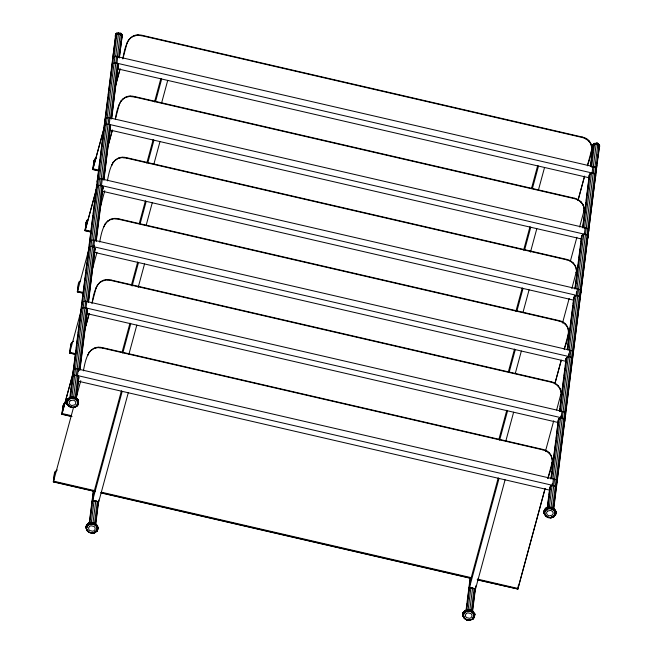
<?xml version="1.0" encoding="UTF-8"?>
<svg xmlns="http://www.w3.org/2000/svg" width="653" height="653" viewBox="0 0 653 653"><rect width="100%" height="100%" fill="white"/><g stroke="black" fill="none" stroke-linecap="round" stroke-linejoin="round"><path stroke-width="0.98" d="M94.032 491.317L53.342 481.914L54.509 473.254L55.35 471.401L57.301 470.005M71.806 416.581L61.888 414.288L63.055 405.627L63.896 403.774L65.847 402.379M75.568 354.481L69.618 353.102L70.777 344.449L71.626 342.588L73.577 341.192M83.298 293.295L77.34 291.924L78.507 283.263L77.666 290.732M91.028 232.117L85.07 230.738L86.237 222.077L87.086 220.224L88.384 219.294M85.07 230.738L86.237 222.077M98.758 170.931L92.799 169.56L93.967 160.899L94.816 159.046L96.113 158.108M478.11 580.068L517.813 588.998M518 588.312L544.961 488.975M78.605 379.246L78.548 376.593L77.47 375.548L78.278 369.108L553.418 478.91L552.609 485.35L551.344 485.677L549.802 487.432L550.267 489.652M558.315 420.948L558.903 418.785L561.147 417.724L561.964 411.284L86.825 301.49L86.008 307.93L87.094 308.967L87.143 311.628M95.232 249.119L93.738 246.744L94.554 240.304L569.694 350.098L568.877 356.538L567.62 356.873L566.078 358.628L566.543 360.848M573.775 298.584L574.362 296.421L576.607 295.36L577.423 288.92L102.284 179.118L101.468 185.558L102.554 186.603L102.603 189.264M589.235 176.22L589.822 174.057L592.067 172.988L592.883 166.548L117.744 56.754L116.928 63.194L118.013 64.239L118.062 66.892M462.928 615.461L463.157 612.775L464.879 610.653L465.32 612.122L463.826 613.975L463.638 616.252L462.879 615.934L463.255 612.743L464.903 610.62L463.14 612.808L462.879 615.934L464.299 618.522L466.822 620.064L469.866 620.35L472.601 619.297L474.437 617.012C474.674 608.743 475.498 618.938 472.38 619.248L469.703 619.958L467.034 619.705L464.814 618.35L463.638 616.252L463.091 613.289L464.903 610.62L467.703 609.576L470.772 609.869L473.352 611.445L472.609 612.8L470.389 611.445L467.719 611.192L465.32 612.122L463.442 613.787L463.238 616.252L464.814 618.35M551.565 508.997L553.777 510.352L554.952 512.45L554.772 514.727L553.279 516.58L553.777 516.85L555.679 514.091L555.891 511.438L554.511 508.956L555.891 511.438L555.605 514.564L553.556 516.801L550.961 517.805L548.202 517.258L545.99 515.903L544.814 513.805L544.316 510.36L546.079 508.173L548.855 507.095L551.948 507.422L551.565 508.997L548.895 508.744L546.488 509.675L544.618 511.34L544.414 513.805L545.99 515.903M86.702 529.73L86.694 530.44L87.306 530.391L86.318 528.048L87.192 525.714L89.502 524.49L92.106 524.081L94.661 524.857L96.464 526.604C98.236 523.102 98.334 529.975 96.995 531.003L94.636 532.848L91.657 533.313L89.11 532.146L86.702 529.73L88.155 530.995M474.649 614.367L473.286 611.926L470.707 610.359L467.613 610.065L464.822 611.143L463.091 613.289L462.961 616.13L463.173 613.542L464.871 611.428L467.605 610.375L470.65 610.653L473.172 612.196L474.511 614.587L474.298 617.191L473.596 617.183L472.103 619.028L473.988 617.248L474.192 614.783L472.927 612.522L470.527 611.053L467.646 610.784L465.05 611.788L463.173 613.542L463.238 616.252M555.817 511.919L554.454 509.479L551.883 507.912L548.789 507.618L545.998 508.695L544.267 510.842L544.137 513.682L544.814 513.805L544.994 511.528L546.488 509.675C544.373 507.805 550.153 505.553 548.895 508.744M463.94 616.954L463.042 615.355L463.197 612.751L464.903 610.62M550.871 517.511L553.94 516.237L555.67 514.05L555.874 511.389L555.67 514.05L553.875 516.711L551.042 517.902L547.998 517.617L545.475 516.074L544.055 513.487L544.373 510.303C548.324 501.977 541.59 519.551 544.349 511.087L546.047 508.981L548.781 507.92L551.818 508.205L554.348 509.748L555.687 512.14L555.474 514.744L554.772 514.727M92.106 524.081L92.269 522.424L95.216 523.322L97.33 525.396M473.352 611.445L474.723 613.885L474.502 616.497L472.756 618.62L474.421 616.408L474.633 613.804L474.47 616.448L472.601 619.297L473.988 617.248L473.784 614.897L472.609 612.8M473.596 617.183L473.784 614.897L474.511 614.587M474.723 613.885L474.437 617.012L472.601 619.297M544.218 512.899L544.333 510.328L546.055 508.205M547.826 478.616C551.116 468.976 557.605 452.709 542.806 449.403L102.57 347.674C88.196 344.204 85.323 360.529 83.421 370.855M92.228 302.257C93.877 292.022 97.273 276.668 111.116 280.047L551.344 381.776C557.327 383.058 562.347 389.025 560.617 395.302L560.674 394.869L556.634 410.011M564.363 348.833C567.841 339.38 573.367 323.733 559.074 320.59L118.846 218.861C104.472 215.4 101.599 231.725 99.689 242.051M107.418 180.865C109.329 170.539 112.202 154.214 126.576 157.683L566.804 259.412C572.787 260.694 577.807 266.661 576.077 272.93L576.134 272.505L571.832 288.626M584.133 208.005L583.806 211.752C585.529 205.483 580.525 199.508 574.534 198.226L134.298 96.497C120.462 93.118 117.067 108.471 115.41 118.707M587.553 165.282C591.03 155.83 596.556 140.183 582.264 137.04L142.028 35.311C127.662 31.85 124.788 48.175 122.878 58.501M544.414 513.805L544.349 511.087L546.226 509.34L548.822 508.336L551.703 508.605L554.103 510.066L555.368 512.336L555.164 514.801L553.556 516.801M544.104 513.013L544.333 510.328L546.137 508.181M474.698 613.836L474.47 616.448L472.715 618.522M464.512 618.522L462.961 615.404L463.197 612.751L464.96 610.628M115.703 35.825L115.859 34.397C118.454 31.311 114.087 35.629 115.418 36.748L115.785 34.389L116.748 33.221L118.348 32.674L121.507 33.801L122.233 35.197L121.833 37.556L121.287 34.78L119.923 33.842L118.226 33.703L116.658 34.209L115.638 35.352L115.418 36.748L115.948 36.846M121.434 33.76L122.144 35.115L121.964 37.539L122.152 35.997L121.417 34.593C120.43 30.626 120.144 35.491 117.899 33.948L116.691 34.25L115.712 35.401L115.508 36.837L116.748 33.221L115.728 34.413L115.54 35.939M67.904 398.608C66.728 399.587 65.545 404.256 67.741 404.387L67.365 402.101L68.369 400.011L70.475 398.665L73.12 398.436L75.601 399.375L77.25 401.244L78.042 403.521L76.964 405.782C74.915 407.75 71.928 407.456 69.389 406.248L67.112 403.676L66.663 401.048L67.839 398.608L70.312 397.081L73.34 396.787L76.221 397.914C79.927 400.175 78.899 406.15 74.826 407.317L71.806 407.578L68.981 406.509L67.03 404.215L66.663 401.048L67.904 398.608L66.598 401.562L67.104 404.387L66.598 401.562L67.822 399.407L70.222 397.881L73.234 397.612L76.058 398.689L77.936 400.803L78.499 403.211L77.225 405.791L76.621 405.619L77.625 403.521L77.25 401.244L78.14 400.077L76.213 397.881L75.601 399.375M86.678 529.795L86 527.167L86.947 524.628L89.241 522.898L86.947 524.628L86 527.167L86.694 530.44M596.499 143.864L594.793 144.15L594.875 143.187L593.544 144.06L593.414 144.966L593.83 145.341L594.81 144.199L598.058 144.582L598.254 143.578C596.107 141.481 595.846 144.827 598.14 144.452L599.495 147.162C598.777 141.962 600.434 146.035 599.038 147.668L599.372 144.786L598.172 143.587L596.605 142.966L593.512 144.101C592.018 144.68 593.659 150.296 592.908 146.411L594.793 144.15L596.483 143.97L598.091 144.542L599.413 147.178L599.372 144.786L599.038 147.668L599.642 146.231L599.283 144.721L599.642 146.231M91.747 532.652L91.657 533.313L88.718 532.301L88.775 531.828M69.389 406.248L67.365 404.452L66.965 401.987L68.369 400.011L67.806 398.648L66.704 401.015L67.079 403.734L66.647 401.081M91.665 532.913L94.473 532.775L96.873 531.167L97.934 528.497L97.256 525.877L95.158 523.845L92.195 522.947L89.167 523.42L86.882 525.143L86.033 527.869C83.919 525.747 94.048 519.429 86.947 524.628L86 527.167M115.548 36.837L115.859 34.397L116.83 33.254L115.728 34.413L115.573 35.891L115.859 34.397M121.989 37.507L122.217 35.148L121.833 37.556L122.038 36.103L121.327 34.748L118.226 33.703C117.001 35.221 116.43 33.213 115.638 35.352L115.434 36.805L116.618 34.119L118.217 33.466L119.972 33.67C124.143 35.458 116.952 34.397 118.356 32.707M545.679 516.066L545.557 515.299M69.145 406.46L69.022 405.831L71.161 406.721M70.312 397.081L70.475 398.665M596.483 143.97L593.504 145.08L592.834 146.386L593.079 147.847L592.924 145.448L593.512 144.101L593.185 146.982L592.9 145.488L593.544 144.06M467.703 609.576L467.719 611.192M467.034 619.705L466.822 620.064L466.887 619.403M548.202 517.258L547.998 517.617L548.096 516.85M122.233 35.197L122.062 36.641L122.144 35.115M54.509 473.254L53.66 480.722M63.055 405.627L62.076 413.48L73.365 371.9M70.777 344.449L69.936 351.918M93.967 160.899L92.987 168.743L104.815 125.205M69.765 398.077L115.459 36.633L115.777 35.197L116.887 34.119L118.511 33.687L120.193 34.013L121.499 35.009L122.07 36.421L119.352 57.978M112.61 59.178L115.777 35.197M70.459 394.559L70.834 391.563M71.087 389.563L71.471 386.576M71.716 384.576L72.099 381.581M73.667 369.141L76.075 350.081M76.328 348.082L76.711 345.07M76.964 343.062L77.348 340.05M77.601 338.05L77.976 335.038M78.229 333.03L78.735 329.022M78.989 327.014L80.637 313.979M81.25 309.13L81.021 310.967L80.956 309.498L81.764 308.224L84.931 307.498L86.449 308.24L87.355 309.514L87.42 310.991L79.944 370.161M81.486 307.285L81.772 303.057L82.572 301.784L85.747 301.057L87.265 301.8L94.407 245.218M82.213 301.539L82.588 298.552M82.841 296.56L83.217 293.581M83.47 291.589L84.596 282.627M84.849 280.635L85.225 277.656M85.478 275.664L85.853 272.676M86.106 270.685L86.482 267.697M86.735 265.706L87.11 262.726M87.363 260.735L89.094 247.022M89.33 245.185L90.441 236.378M90.694 234.386L91.069 231.399M91.322 229.407L91.698 226.42M91.951 224.428L93.085 215.474M93.33 213.482L93.714 210.495M93.959 208.503L94.971 200.544M95.224 198.553L96.35 189.599M96.946 184.921L96.481 188.603L96.415 187.125L97.224 185.852L100.391 185.134L102.815 187.15L102.88 188.619L102.072 189.892M98.93 169.217L97.289 182.163L97.232 180.685L98.032 179.412L101.207 178.693L102.717 179.428L109.639 124.69L106.406 123.939L104.953 124.674L104.145 125.947M99.174 167.233L99.558 164.246M99.803 162.254L100.187 159.267M100.431 157.275L101.566 148.321M101.819 146.329L102.823 138.363M103.076 136.379L103.452 133.392M103.705 131.4L104.211 127.417M104.325 126.494L104.79 122.813M105.394 117.989L105.019 120.976L104.962 119.507L105.762 118.234L108.937 117.507L110.447 118.25L117.369 63.504L115.85 62.761L112.675 63.488L111.875 64.761L111.557 69.218M105.647 115.997L106.782 107.043M107.035 105.051L107.41 102.064M107.663 100.072L108.039 97.093M108.292 95.101L108.667 92.114M108.92 90.122L109.418 86.139M109.671 84.147L111.304 71.21M112.169 64.394L112.634 60.713M70.442 397.799L113.491 57.048L116.658 56.321L118.177 57.064M112.928 57.742L114.046 56.664L116.887 34.119M71.903 397.065L114.944 56.321M114.046 56.664L115.663 56.223L118.511 33.687M71.879 406.999L71.871 407.186M73.618 397.073L116.658 56.321M120.193 34.013L117.352 56.55L115.663 56.223M110.333 128.078L110.284 125.417L109.198 124.38L110.014 117.94L585.153 227.734L584.337 234.174L583.08 234.5L581.537 236.264L574.869 289.01M75.128 397.816L77.903 375.859L74.671 375.116L73.218 375.842L72.418 377.116L72.475 378.593L73.226 370.675L74.034 369.402L77.201 368.676L78.719 369.418M78.482 371.263L86.449 308.24M101.909 185.868L94.987 240.614L93.477 239.871L90.302 240.598L89.502 241.871L89.559 243.34M118.65 57.554L121.499 35.009M76.042 399.089L78.817 377.14L77.903 375.859M79.756 369.696L87.355 309.514M88.294 302.078L95.085 248.336L92.661 246.312L90.947 246.312L89.494 247.038L88.686 248.311L88.751 249.781M96.024 240.9L102.815 187.15M103.754 179.714L110.545 125.964L109.639 124.69M111.483 118.528L118.275 64.786L117.369 63.504M119.279 57.456L122.07 36.421M76.352 398.567L78.817 377.14M88.482 302.559L95.085 248.336M96.211 241.373L103.109 186.782M103.941 180.187L110.545 125.964M111.671 119.009L118.275 64.786M87.665 355.167L87.616 355.591L89.118 352.122M91.902 303.661L96.211 287.54M103.941 226.354L103.884 226.787L105.394 223.31M111.671 165.176L111.614 165.601L113.124 162.132M115.361 119.132L119.401 103.99M122.821 58.933L127.131 42.804M96.154 287.973L97.664 284.496M119.344 104.423L120.854 100.946M127.074 43.237L128.584 39.76M89.069 352.547L91.616 349.649M97.607 284.928L100.162 282.023M105.337 223.742L107.892 220.845M113.067 162.556L115.622 159.659M120.797 101.378L123.352 98.472M128.527 40.192L131.082 37.294M91.567 350.081L94.914 347.992M100.105 282.455L103.46 280.366M107.835 221.269L111.19 219.188M115.565 160.091L118.919 158.002M123.295 98.905L126.649 96.815M131.024 37.719L134.379 35.637M94.865 348.424L98.693 347.306M103.403 280.798L107.231 279.688M111.132 219.612L114.961 218.502M118.862 158.434L122.691 157.316M126.592 97.248L130.42 96.138M134.322 36.062L138.15 34.952M552.397 459.173L552.348 459.606C551.663 454.635 547.451 450.994 542.749 449.827L102.513 348.098L102.57 347.674M560.943 391.555L560.886 391.98C560.209 387.017 555.997 383.368 551.295 382.209L111.059 280.48L111.116 280.047M568.673 330.369L568.616 330.793C567.939 325.831 563.719 322.19 559.017 321.023L118.789 219.294L118.846 218.861M576.403 269.183L576.346 269.616C575.668 264.645 571.448 261.004 566.747 259.837L126.519 158.108L126.576 157.683M584.076 208.429C583.398 203.467 579.178 199.818 574.477 198.659L134.249 96.93L134.298 96.497M591.863 146.819L591.806 147.252C591.128 142.281 586.908 138.64 582.207 137.473L141.979 35.744L142.028 35.311M93.379 490.346L89.159 523.763L89.502 524.49L87.526 525.975L86.727 528.13L87.192 525.714L89.314 524.114L92.138 523.673L94.889 524.506L96.84 526.4L97.468 528.84L96.873 531.167L96.244 531.028L97.052 528.865L96.464 526.604M89.477 523.241L89.722 521.241M89.975 519.249L91.747 505.275M91.983 503.357L93.567 490.819M128.266 392.755L98.325 503.3C97.787 500.639 93.959 499.863 92.269 501.896L93.085 495.456L121.425 390.788M89.836 523.486L93.077 497.855M93.934 491.08L92.685 497.839M91.289 522.759L94.065 500.802L97.297 501.545L98.211 502.826L98.268 504.296L97.468 505.569M93.012 522.759L95.779 500.81M94.522 523.502L97.297 501.545L94.065 500.802L92.612 501.537L91.804 502.802M95.558 523.779L98.211 502.826M98.325 501.904L98.554 500.067M98.325 503.3L98.676 500.533M95.746 524.253L98.734 500.614M466.111 609.837L470.201 577.423M466.299 610.31L466.544 608.318M466.797 606.319L467.181 603.331M467.434 601.331L468.568 592.353M469.156 587.676L468.691 591.357L468.634 589.879L469.434 588.606L470.886 587.88L473.817 588.402L475.147 590.369L505.087 479.833M470.389 577.889L469.507 584.917L470.756 578.158M474.29 592.646L475.09 591.373L475.033 589.904L474.119 588.622L471.27 587.814L469.091 588.973L469.907 582.533L498.247 477.865M466.658 610.563L469.785 585.847M468.119 609.829L470.886 587.88L474.119 588.622L471.344 610.579M469.834 609.837L472.601 587.88M472.38 610.857L475.262 588.059M475.147 590.369L475.498 587.61M472.568 611.33L475.792 585.855M518.123 587.341L518.36 585.415M542.749 449.827L542.806 449.403M551.295 382.209L551.344 381.776M559.017 321.023L559.074 320.59M566.747 259.837L566.804 259.412M574.477 198.659L574.534 198.226M582.207 137.473L582.264 137.04M546.357 451.199L546.414 450.766M554.903 383.572L554.952 383.148M562.625 322.394L562.682 321.962M570.355 261.208L570.412 260.776M578.085 200.022L578.142 199.598M585.814 138.844L585.872 138.412M549.336 453.443L549.393 453.011M557.882 385.817L557.931 385.384M565.612 324.631L565.661 324.206M573.342 263.453L573.391 263.02M581.072 202.267L581.121 201.842M588.802 141.081L588.851 140.656M551.401 456.341L551.459 455.908M559.947 388.715L559.996 388.282M567.677 327.528L567.726 327.104M575.407 266.351L575.456 265.918M583.129 205.164L583.186 204.732M590.859 143.978L590.916 143.554M552.079 462.92L552.136 462.495L547.883 478.184M568.347 334.116L568.404 333.683L564.151 349.379M591.536 150.565L591.594 150.133L587.341 165.829M547.157 508.393L549.802 487.432L550.61 486.159L553.777 485.432L556.201 487.456L556.266 488.926M550.871 478.984L558.348 419.806L559.148 418.54L562.323 417.814L564.747 419.83L564.812 421.299M559.409 411.382L566.078 358.628L566.877 357.354L570.053 356.628L572.477 358.644L572.534 360.121M567.269 349.2L573.807 297.442L574.607 296.168L577.783 295.442L580.207 297.466L580.264 298.935M582.598 227.832L589.267 175.077L590.067 173.804L593.234 173.078L595.667 175.102L595.724 176.571M590.361 166.311L593.291 145.309L596.181 144.003L597.83 144.444L599.038 145.537L599.47 146.974L596.173 170.915M547.467 507.863L548.855 496.892M549.108 494.892L549.483 491.897M551.189 478.453L551.442 476.445M551.695 474.437L552.071 471.433M552.324 469.425L552.707 466.413M552.96 464.414L555.368 445.354M555.621 443.346L555.997 440.342M556.25 438.334L556.634 435.322M556.887 433.314L558.348 419.806M559.727 410.859L559.972 408.868M560.225 406.876L561.237 398.918M561.482 396.926L561.866 393.939M562.111 391.947L563.874 378.014M564.127 376.022L564.502 373.034M564.755 371.051L565.131 368.063M565.384 366.072L566.078 358.628M567.457 349.673L567.832 346.694M568.086 344.702L569.718 331.765M569.971 329.773L570.347 326.786M570.6 324.794L572.355 310.861M572.608 308.869L572.983 305.882M573.236 303.89L573.612 300.902M575.187 288.495L575.562 285.508M575.815 283.516L577.57 269.583M577.823 267.591L578.199 264.604M578.452 262.612L578.827 259.633M579.08 257.641L580.215 248.679M580.468 246.687L580.844 243.708M581.097 241.716L581.472 238.729M583.039 226.313L583.415 223.326M583.668 221.343L586.059 202.43M586.304 200.438L586.688 197.451M586.933 195.459L587.316 192.472M587.561 190.48L588.696 181.526M588.949 179.534L589.267 175.077M590.696 165.886L593.291 145.309M547.834 508.116L550.61 486.159M551.548 478.714L559.148 418.54M560.094 411.104L566.877 357.354M567.816 349.918L574.607 296.168M575.546 288.732L582.337 234.99L585.512 234.264L587.023 235.007L587.937 236.28L587.994 237.757L587.194 239.022M583.276 227.554L590.067 173.804M594.516 144.321L591.667 166.858L594.981 166.988L596.189 168.074L596.622 169.511M549.287 507.381L552.299 483.587M560.837 415.969L552.879 478.992L556.111 479.735L557.017 481.016L557.082 482.485M568.339 356.62L561.417 411.366L564.649 412.116L565.563 413.39L565.62 414.859M568.453 355.705L568.681 353.861M576.068 295.442L569.147 350.179L572.379 350.93L573.293 352.204L573.35 353.681M576.297 293.597L576.526 291.76M583.79 234.256L576.877 289.001L580.109 289.744L581.023 291.026L581.08 292.495M591.52 173.069L584.606 227.815L587.839 228.566L588.753 229.84L588.81 231.317M593.332 166.539L596.181 144.003M551.001 507.389L594.05 166.637L592.336 166.629M594.981 166.988L597.83 144.444M552.52 508.132L595.569 167.38L594.05 166.637M596.189 168.074L599.038 145.537M596.54 167.976L596.915 165.038M597.16 163.079L597.528 160.14M597.781 158.173L598.27 154.255M598.523 152.296L598.891 149.357M553.434 509.405L596.475 168.662L595.569 167.38M553.744 508.883L596.475 168.662M471.588 611.151L470.756 609.853L470.389 611.445M550.961 517.805L551.148 517.315M73.12 398.436L73.34 396.787L73.185 397.808M554.511 508.956L553.777 510.352M116.658 34.209L115.712 35.401L115.72 36.756L115.703 34.446L116.724 33.254M94.277 532.505L96.603 531.167L97.052 528.865L97.795 528.701L97.134 526.13L95.077 524.139L92.171 523.257L89.192 523.722L86.882 525.143M93.779 161.585L94.816 159.046M116.234 83.029L119.956 69.291M92.799 169.56L104.758 125.637M115.385 86.4L120.168 68.745M87.086 220.224L86.057 222.763M97.085 186.391L85.257 229.929L91.298 231.358M108.504 144.207L112.226 130.478M85.339 229.978L97.028 186.815M108.186 145.619L112.438 129.923M79.168 282.096L80.654 280.48M77.34 291.924L89.086 248.556M100.195 207.785L104.758 190.676M71.626 342.588L70.597 345.135M69.618 353.102L81.356 309.734M92.465 268.963L96.979 252.287M63.896 403.774L63.708 404.46L65.006 403.53M85.853 325.798L89.037 314.028M61.888 414.288L73.577 371.353M84.466 331.128L89.249 313.473M154.532 101.909L160.891 78.433M55.35 471.401L54.321 473.939M155.569 101.501L161.666 79.005M53.342 481.914L73.585 407.154M76.189 397.775L80.76 380.666M161.626 102.896L167.723 80.401M146.803 163.087L153.161 139.611M147.839 162.687L153.937 140.183M153.896 164.083L159.993 141.587M139.334 223.293L145.431 200.798M140.109 223.865L146.207 201.369M146.166 225.269L152.263 202.765M131.343 285.459L137.701 261.975M132.118 286.03L138.477 262.547M138.175 287.426L144.533 263.951M122.021 352.506L129.971 323.162M122.797 353.077L130.747 323.733M128.853 354.481L136.804 325.137M92.269 501.896L122.201 391.359M531.615 188.007L537.713 165.503M532.391 188.578L538.488 166.074M538.447 189.974L544.545 167.478M523.624 250.164L529.983 226.689M524.661 249.756L530.758 227.26M530.456 252.14L536.815 228.664M515.894 311.35L522.253 287.875M516.931 310.942L523.029 288.446M522.996 312.346L529.085 289.842M508.426 371.557L514.523 349.053M509.201 372.128L515.299 349.624M515.266 373.524L521.355 351.028M498.843 439.583L506.793 410.239M499.618 440.155L507.569 410.81M505.683 441.559L513.625 412.206M469.091 588.973L499.023 478.437M578.313 199.181L584.419 176.62M577.987 200.593L584.631 176.073M570.314 261.347L576.901 237.251M579.611 227.015L583.864 211.319M562.535 322.957L569.171 298.437M554.854 383.711L561.229 360.17M555.066 383.164L561.18 360.603M545.475 451.215L553.711 420.801M517.805 589.243L545.173 488.428M599.013 148.378L599.47 146.974M97.795 528.701L96.873 531.167M97.909 527.918C99.044 530.203 89.943 536.121 96.995 531.003L97.909 527.918L97.036 530.44L94.775 532.252M89.11 532.146L86.947 530.489L86.114 527.085L86.98 524.612L89.241 522.898M96.603 531.167L97.468 528.84M98.007 528.024L97.06 530.489L94.775 532.179L97.06 530.489L97.983 527.967L97.036 530.44L95.509 531.534M593.61 144.06L593.291 146.86L592.981 145.415L593.61 144.06L592.924 145.448L593.218 146.925M593.601 145.276L592.908 146.411L593.144 147.856L592.785 146.337L593.397 144.893L593.095 146.46L594.557 144.517L596.458 144.207L594.973 144.574M78.327 283.949L79.356 281.41M76.964 405.782C79.935 405.701 76.964 394.208 78.564 402.697L77.34 405.644L74.687 407.235M593.504 145.08L592.834 146.386L593.144 147.856L592.785 146.337L594.761 143.978M67.822 399.407L66.679 401.791L67.365 404.452M77.625 403.521L78.36 403.407L77.634 401.056L75.854 399.048L73.177 398.028L70.32 398.281L68.043 399.726L66.965 401.987L67.741 404.387M77.225 405.791L78.572 402.738L77.405 405.17L78.531 402.656L78.115 400.036M78.564 402.697L77.397 405.097L74.515 406.958M594.769 144.052L596.507 143.782L598.164 144.378L598.997 145.905M77.34 405.015L78.531 402.656L78.05 400.02M112.691 58.321L113.491 57.048M94.636 532.848L91.657 533.215M595.732 171.404L596.54 170.131M581.537 236.264L582.337 234.99M94.661 524.857C97.044 521.935 90.522 522.286 89.224 522.931L89.192 523.722L86.955 525.412C83.902 533.313 89.045 519.037 86.114 527.085M68.043 399.726L66.679 401.791L67.365 402.101M76.621 405.619L78.042 403.521L77.634 401.056M598.058 144.582L596.475 144.019M553.875 516.711L555.605 514.564L555.801 511.356L555.646 514.001L553.932 516.164L551.148 517.241M546.226 509.34L544.618 511.34L544.994 511.528M465.05 611.788L463.442 613.787L463.826 613.975M553.883 516.074L555.597 513.96L553.883 516.074L551.14 517.135M553.94 516.237L555.679 514.091M474.502 616.538L472.772 618.685L474.421 616.408M115.581 35.246L116.609 34.046L119.956 33.744M551.948 507.389L554.528 508.997M544.267 510.842L546.047 508.981M463.091 613.289L464.871 611.428M553.279 516.58L555.164 514.801L554.952 512.45L555.687 512.14M115.712 35.401L117.899 33.948L119.842 34.07L118.291 34.095M67.112 403.676L69.071 405.733M95.493 531.518L96.995 530.383M94.628 159.732L96.579 158.328M67.757 399.138L70.198 397.579L73.275 397.31L76.156 398.403L78.066 400.567M89.314 524.114L86.955 525.412L87.526 525.975M86.62 530.269L88.898 532.375M469.703 619.958L472.699 619.158M469.058 610.318L470.772 609.869M591.618 166.882L592.883 166.548M583.888 228.06L585.153 227.734M560.707 411.61L561.964 411.284M599.217 147.178L599.176 145.709M138.093 35.384L141.979 35.744M130.363 96.562L134.249 96.93M122.633 157.748L126.519 158.108M114.912 218.935L118.789 219.294M107.182 280.113L111.059 280.48M98.636 347.739L102.513 348.098M547.989 517.503L551.083 517.788M466.813 619.95L469.785 620.252M598.23 144.942L597.822 144.901L598.76 145.913M116.928 63.194L592.067 172.988M117.524 68.802L589.683 177.91M109.198 124.38L584.337 234.174M109.794 129.988L581.954 239.088M93.069 168.801L99.027 170.172M92.897 169.364L98.856 170.743M101.468 185.558L576.607 295.36M102.064 191.166L573.228 300.045M85.078 230.493L91.126 231.929M93.738 246.744L568.877 356.538M94.334 252.352L565.498 361.223M77.609 291.165L83.568 292.536M77.348 291.679L83.396 293.107M86.008 307.93L561.147 417.724M86.604 313.53L558.764 422.638M69.879 352.342L75.838 353.722M69.618 352.857L75.666 354.293M77.47 375.548L552.609 485.35M78.058 381.156L549.222 490.036M62.149 413.529L71.087 415.594M61.978 414.1L71.903 416.394M53.611 481.155L95.289 490.787M101.248 492.158L471.433 577.701M477.384 579.08L518.074 588.484M53.35 481.669L95.118 491.358M100.986 492.672L471.262 578.272M477.212 579.652L517.902 589.055M100.978 492.917L471.164 578.46M120.968 35.042L121.997 36.119L121.915 37.564C122.862 35.246 121.434 36.943 121.352 35.164M68.94 406.37L71.822 407.48L74.891 407.194L74.932 406.55M545.467 515.454L547.19 516.499M545.418 515.927L548.079 517.535M464.242 618.375L466.903 619.983M78.278 369.108L79.364 370.153M544.659 513.699L545.492 515.38M115.459 36.633L116.03 38.045M592.908 146.411L593.316 147.733M592.842 146.713L593.275 148.149M599.552 147.129L599.283 145.586M77.936 400.803L78.36 403.407M555.368 512.336L555.474 514.744M474.192 614.783L474.298 617.191M573.807 297.442L573.865 298.919M549.802 487.432L549.867 488.909M70.067 400.795L69.267 402.068L69.324 403.538L70.238 404.819L71.748 405.554L74.924 404.827L75.724 403.562L75.666 402.085L74.752 400.811L73.234 400.069L70.067 400.795M89.461 526.481L88.653 527.755L88.718 529.224L89.624 530.505L92.857 531.248L94.31 530.522L95.118 529.248L95.06 527.771L94.146 526.498L90.914 525.747L89.461 526.481M466.283 613.559L465.475 614.832L465.54 616.301L466.446 617.583L469.678 618.326L471.14 617.591L471.939 616.326L471.882 614.848L470.968 613.575L467.736 612.824L466.283 613.559M547.459 511.111L546.651 512.385L546.716 513.854L547.622 515.127L549.14 515.87L552.307 515.144L553.115 513.87L553.05 512.401L552.144 511.128L550.626 510.385L547.459 511.111"/></g></svg>
